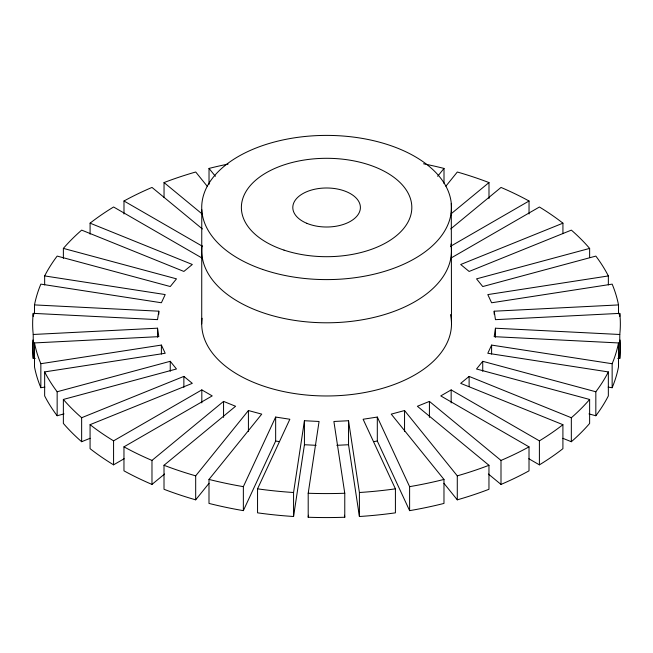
<?xml version="1.0" encoding="UTF-8"?>
<svg xmlns="http://www.w3.org/2000/svg" width="653" height="653" viewBox="0 0 653 653"><rect width="100%" height="100%" fill="white"/><g stroke="black" fill="none" stroke-linecap="round" stroke-linejoin="round"><path stroke-width="0.98" d="M201.72 323.864L201.769 209.629M34.503 313.905L34.503 304.91L158.818 311.187L157.544 319.635L33.221 313.358A293.85 169.649 0 0 0 33.221 334.475L33.221 358.464L35.254 358.366M124.168 458.724L113.573 464.838L113.573 440.848L201.818 389.898L212.209 395.898L123.964 446.84L123.964 470.837A293.85 169.649 0 0 0 151.978 484.412L151.978 460.414L223.555 401.399L235.594 406.264L164.009 465.279L164.009 489.277A293.85 169.649 0 0 0 195.68 499.831L195.68 475.841L248.418 410.541L261.739 414.124L208.993 479.424L208.993 503.414A293.85 169.649 0 0 0 243.357 510.638L243.357 486.648L275.656 417.055L289.85 419.25L257.551 488.844L257.551 512.834A293.85 169.649 0 0 0 293.564 516.499L293.564 492.509L304.437 420.736L319.072 421.471L308.2 493.252L308.2 517.241A293.85 169.649 0 0 0 344.768 517.241L344.768 493.252L333.895 421.479L348.531 420.736L359.403 492.509L359.403 516.507A293.85 169.649 0 0 0 395.416 512.842L395.416 488.844L363.117 419.25L377.312 417.055L409.611 486.648L409.611 510.646A293.85 169.649 0 0 0 443.975 503.422L443.975 479.433L391.237 414.133L404.55 410.549L457.288 475.849L457.288 499.839A293.85 169.649 0 0 0 488.958 489.285L488.958 465.295L417.381 406.272L429.421 401.407L500.998 460.43L500.998 484.42A293.85 169.649 0 0 0 529.012 470.846L529.012 446.856L440.767 395.906L451.158 389.914L539.402 440.857L539.402 464.854L528.816 458.741M293.564 516.499L304.437 444.726L304.437 420.736M308.2 517.241L308.502 515.25M617.754 358.383L619.779 358.481L619.779 334.491L495.456 328.214L494.182 336.662L618.497 342.939L618.497 366.937A293.85 169.649 0 0 1 612.147 387.727L608.131 387.107M243.357 510.638L275.656 441.044L275.656 417.055M612.147 387.727L612.147 363.737L491.603 345.086L487.799 353.281L608.343 371.924L608.343 395.922A293.85 169.649 0 0 1 595.83 415.757L588.949 413.904M437.649 176.294L444.007 168.425A293.85 169.649 0 0 0 423.519 163.789M445.885 186.17L457.32 172.017A293.85 169.649 0 0 1 488.991 182.571L488.991 198.569M195.68 499.831L209.025 483.31M608.343 371.924A293.85 169.649 0 0 1 595.83 391.767L482.73 361.313L476.519 369.002L589.626 399.456L589.626 423.446A293.85 169.649 0 0 1 571.334 441.73L562.894 438.318M451.231 213.702L488.991 182.571M450.684 228.942L501.022 187.435A293.85 169.649 0 0 1 529.036 201.01L529.036 214.004M151.978 484.412L164.564 474.029M589.626 399.456A293.85 169.649 0 0 1 571.334 417.74L469.115 376.414L460.683 383.36L562.91 424.687L562.91 448.676A293.85 169.649 0 0 1 539.402 464.854M450.497 246.352L529.036 201.01M451.182 257.951L539.427 207.009A293.85 169.649 0 0 1 562.927 223.179L562.927 233.676M44.861 387.09L40.845 387.711L40.845 363.713L161.389 345.07L165.193 353.265L44.649 371.908A293.85 169.649 0 0 0 57.154 391.751L170.253 361.297L176.465 368.986L63.365 399.44A293.85 169.649 0 0 0 81.641 417.724L183.868 376.397L192.3 383.344L90.073 424.67L90.073 448.66A293.85 169.649 0 0 0 113.573 464.838M562.927 223.179L460.7 264.506L469.132 271.452L571.359 230.125A293.85 169.649 0 0 1 589.635 248.418L589.635 257.413M63.365 399.44L63.365 423.43A293.85 169.649 0 0 0 81.641 441.714L90.081 438.302M589.635 248.418L476.535 278.864L482.747 286.553L595.846 256.098A293.85 169.649 0 0 1 608.351 275.941L608.351 284.937M44.649 371.908L44.649 395.906A293.85 169.649 0 0 0 57.154 415.741L64.035 413.888M608.351 275.941L487.807 294.593L491.611 302.78L612.155 284.137A293.85 169.649 0 0 1 618.505 304.927L618.505 313.922M373.524 441.632L377.312 441.053L409.611 510.646M33.221 334.475L157.536 328.19L158.818 336.646L34.495 342.923L34.495 366.913A293.85 169.649 0 0 0 40.845 387.711M494.182 314.207L494.182 311.203L618.505 304.927M619.779 316.379L619.779 313.375L495.464 319.66L494.182 311.203M336.817 445.322L348.531 444.726L359.403 516.507M304.437 444.726L316.15 445.322M44.657 284.92L44.657 275.925L165.201 294.568L161.397 302.763L40.853 284.12A293.85 169.649 0 0 0 34.503 304.91M275.656 441.044L279.443 441.632M63.374 258.392L63.374 248.393L176.481 278.847L170.27 286.536L57.17 256.082A293.85 169.649 0 0 0 44.657 275.925M90.09 234.166L90.09 223.163L192.317 264.489L183.885 271.436L81.666 230.117A293.85 169.649 0 0 0 63.374 248.393M123.988 213.988L123.988 200.993L202.528 246.336M201.842 257.943L113.598 206.993A293.85 169.649 0 0 0 90.09 223.163M207.148 186.162L195.712 172A293.85 169.649 0 0 0 164.042 182.562L201.793 213.694M202.34 228.934L152.002 187.427A293.85 169.649 0 0 0 123.988 200.993M488.411 474.045L500.998 484.42M228.068 164.074A293.85 169.649 0 0 0 209.025 168.417L215.376 176.286M443.95 483.318L457.288 499.839M344.466 515.25L344.768 517.241M451.492 323.864L451.288 203.426M595.83 391.767L595.83 415.757M571.334 417.74L571.334 441.73M495.456 328.214L495.456 337.209M491.603 345.086L491.603 354.081M482.73 361.313L482.73 371.312M469.115 376.414L469.115 386.405M451.158 389.914L451.158 402.909M444.007 168.425L444.007 183.42M429.421 401.407L429.421 417.406M404.55 410.549L404.55 431.543M377.312 417.055L377.312 441.053M348.531 420.736L348.531 444.726M248.418 410.541L248.418 431.535M223.555 401.399L223.555 417.389M209.025 168.417L209.025 184.415M201.818 389.898L201.818 402.893M183.868 376.397L183.868 387.392M170.253 361.297L170.253 371.296M164.042 182.562L164.042 197.557M161.389 345.07L161.389 354.065M158.818 311.187L158.818 314.191M157.536 328.19L157.536 337.193M81.641 417.724L81.641 441.714M57.154 391.751L57.154 415.741M33.221 313.358L33.221 316.362M450.448 314.575A124.886 72.099 0 0 1 329.822 395.947A124.886 72.099 0 0 1 202.095 318.272M450.962 244.042A124.886 72.099 0 0 1 328.075 322.786A124.886 72.099 0 0 1 202.014 245.74M619.779 313.375A293.85 169.649 0 0 1 619.779 334.491M618.497 342.939A293.85 169.649 0 0 1 612.147 363.737M562.91 424.687A293.85 169.649 0 0 1 539.402 440.857M529.012 446.856A293.85 169.649 0 0 1 500.998 460.43M488.958 465.295A293.85 169.649 0 0 1 457.288 475.849M443.975 479.433A293.85 169.649 0 0 1 409.611 486.648M395.416 488.844A293.85 169.649 0 0 1 359.403 492.509M344.768 493.252A293.85 169.649 0 0 1 308.2 493.252M293.564 492.509A293.85 169.649 0 0 1 257.551 488.844M243.357 486.648A293.85 169.649 0 0 1 208.993 479.424M195.68 475.841A293.85 169.649 0 0 1 164.009 465.279M151.978 460.414A293.85 169.649 0 0 1 123.964 446.84M113.573 440.848A293.85 169.649 0 0 1 90.073 424.67M40.845 363.713A293.85 169.649 0 0 1 34.495 342.923M620.032 340.009A293.85 169.649 0 0 1 619.779 358.481M33.221 358.464A293.85 169.649 0 0 1 32.968 339.984M262.645 269.428A124.886 72.099 0 0 0 451.476 208.511A124.886 72.099 0 0 0 265.689 144.558A124.886 72.099 0 0 0 262.645 269.428M283.998 250.107A85.217 49.195 0 0 0 411.823 207.499A85.217 49.195 0 0 0 283.998 164.891A85.217 49.195 0 0 0 283.998 250.107M306.779 223.302A33.793 19.508 0 0 0 360.219 209.515A33.793 19.508 0 0 0 312.82 189.688A33.793 19.508 0 0 0 306.779 223.302"/></g></svg>
